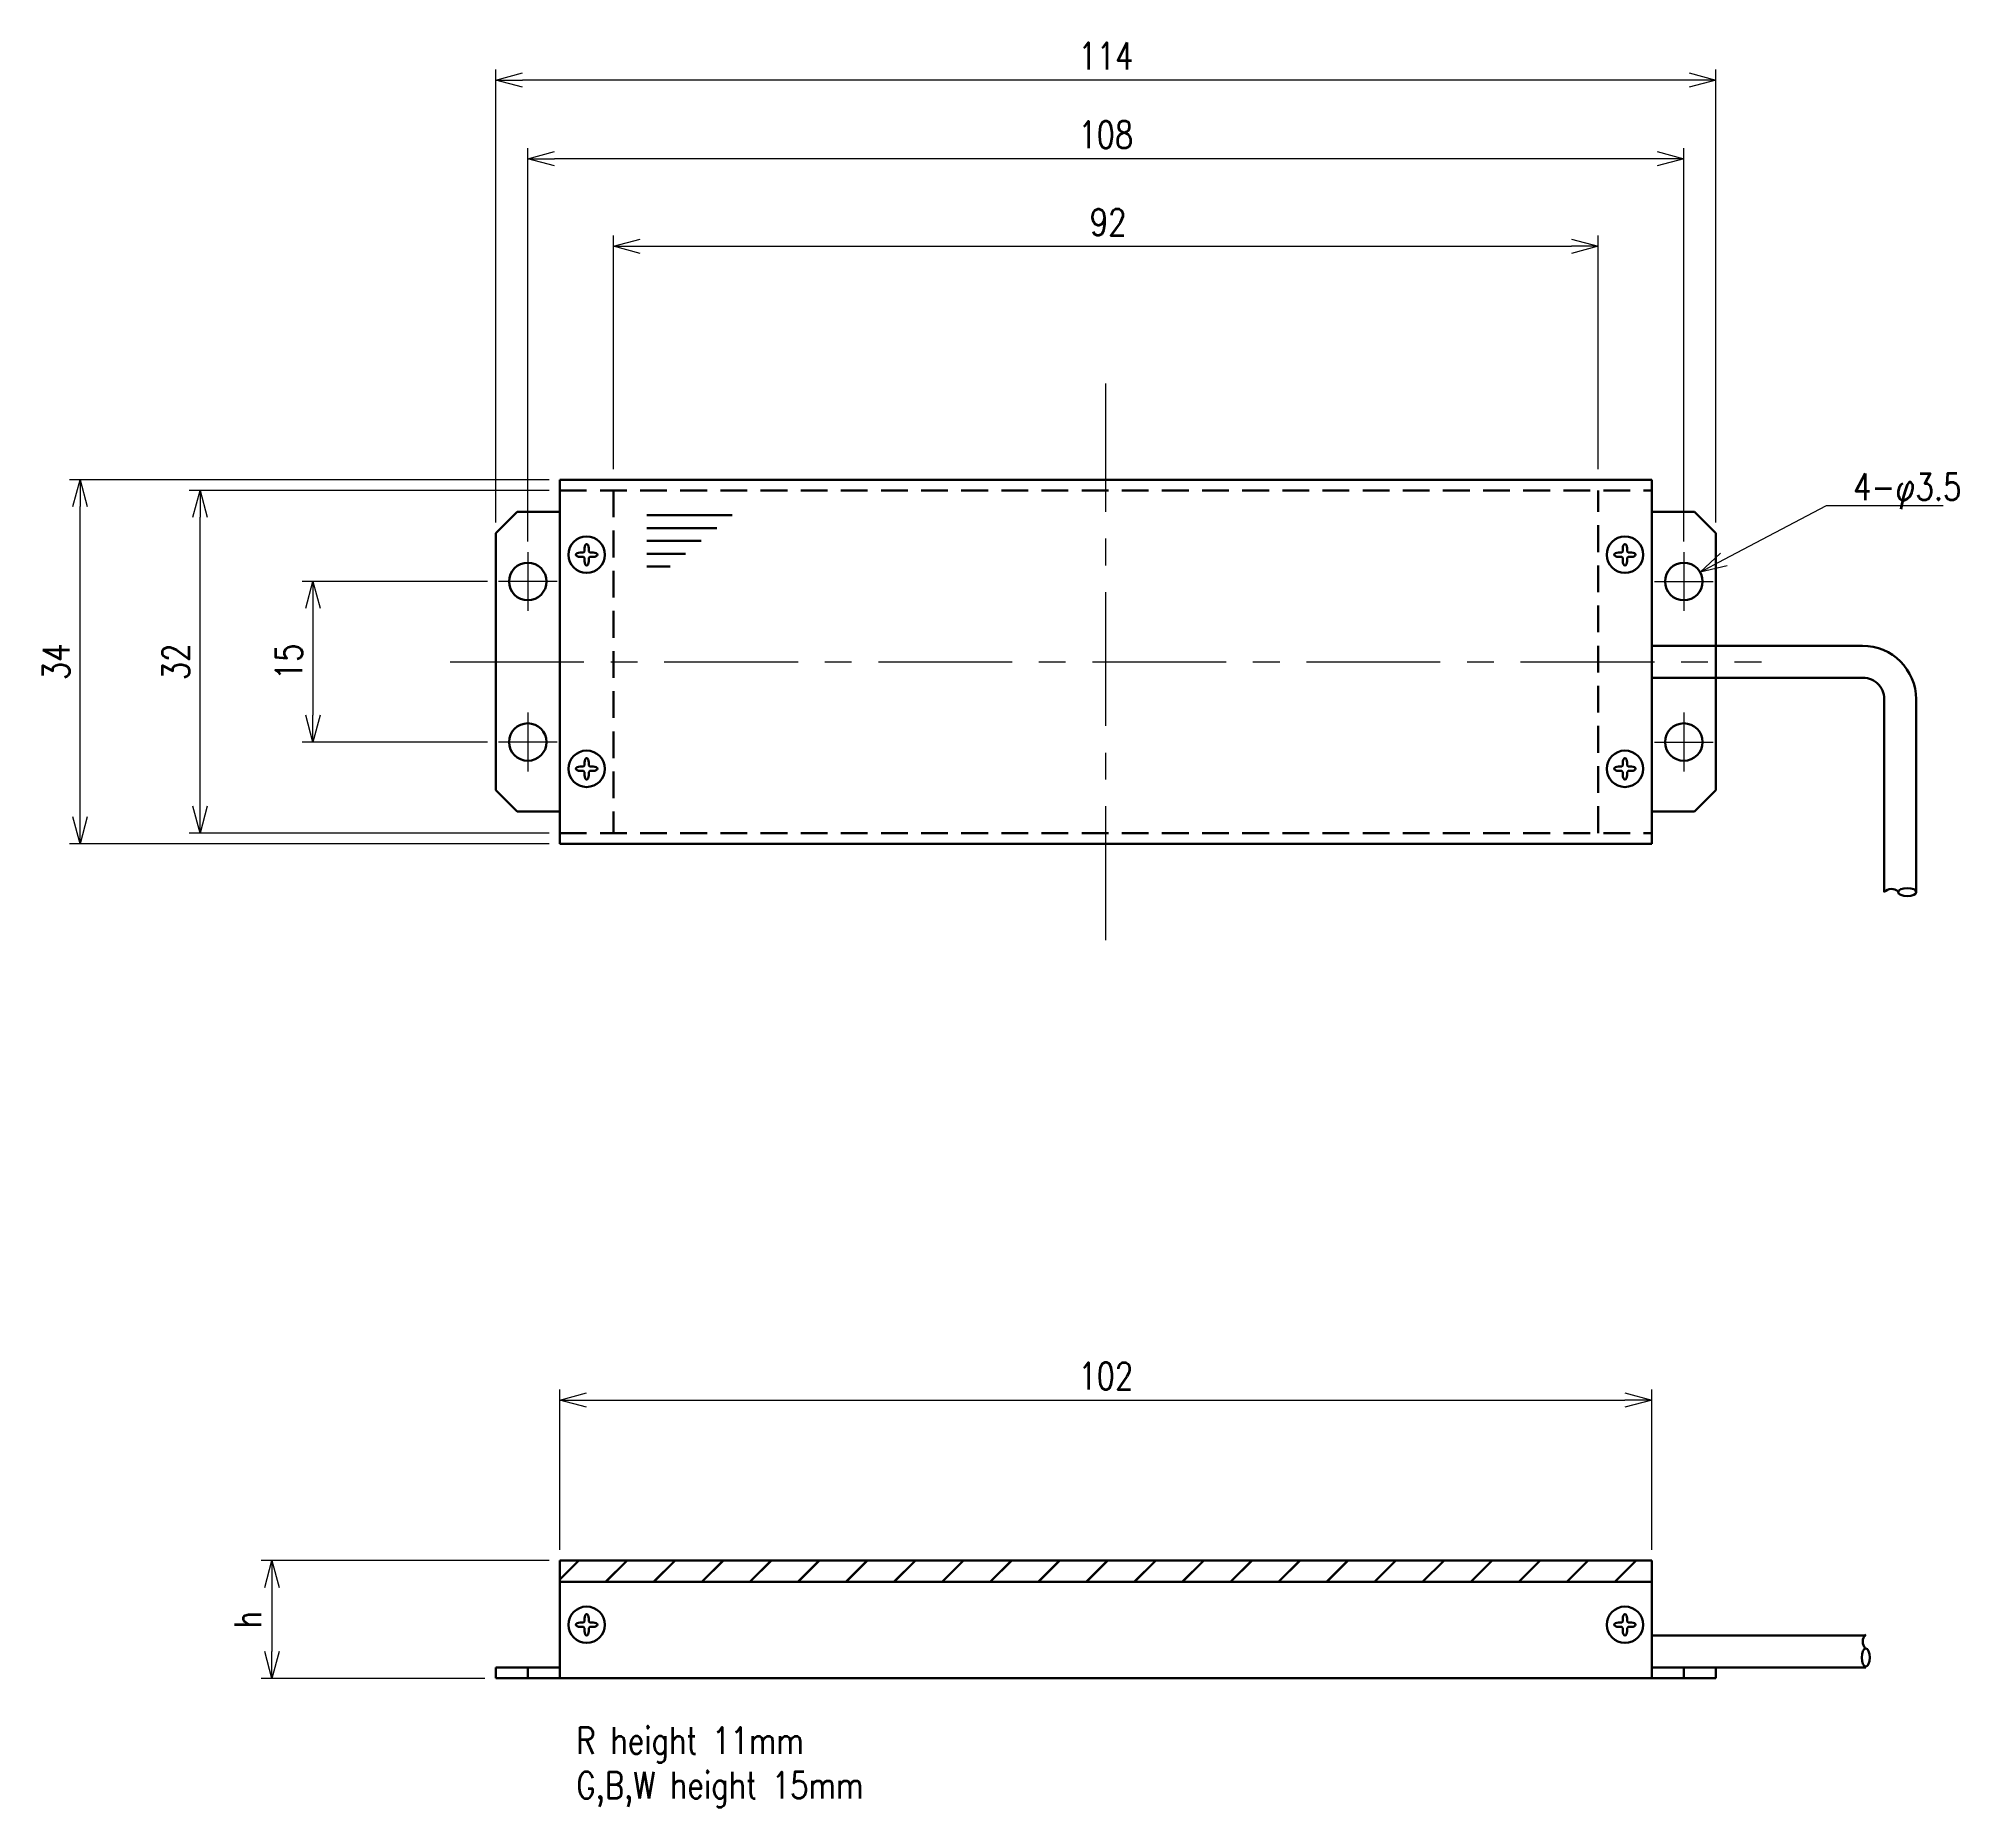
# Model space of a CAD drawing. Header units: millimetres. Extents: x 100 to 280, y 72 to 237.
import ezdxf
from ezdxf import colors
from ezdxf.entities.mleader import LeaderData, LeaderLine
from ezdxf.math import Vec2, Vec3

# ---------------------------------------------------------------- set-up
doc = ezdxf.new("R2010")
doc.units = ezdxf.units.MM
doc.linetypes.add('CENTER', pattern=[2, 1.25, -0.25, 0.25, -0.25])
doc.linetypes.add('HIDDEN', pattern=[0.375, 0.25, -0.125])
doc.layers.get('0').update_dxf_attribs({"lineweight": 30})
doc.layers.get('Defpoints').update_dxf_attribs({"lineweight": 9})
for name, color, linetype, lineweight in [('0 @ 1', 7, 'Continuous', 30), ('2KD_寸法１', 7, 'Continuous', 15), ('2KD_寸法１ @ 1', 7, 'Continuous', 15)]:
    doc.layers.add(name, color=color, linetype=linetype, lineweight=lineweight)
doc.styles.get("Standard").update_dxf_attribs({"font": 'simplex.shx', "width": 0.8, "bigfont": 'extfont.shx'})
doc.dimstyles.new('KD-STD', dxfattribs={"dimscale": 0, "dimtxt": 2.5, "dimasz": 2.5, "dimexe": 1, "dimexo": 1, "dimgap": 1, "dimtad": 1, "dimdsep": 46, "dimtxsty": 'Standard', "dimblk": 'OPEN30', "dimcen": 0, "dimadec": 0, "dimazin": 0, "dimtfac": 1, "dimtmove": 0, "dimatfit": 3, "dimldrblk": 'OPEN30', "dimfxl": 1, "dimtolj": 1, "dimtzin": 0, "dimlwd": 15, "dimlwe": 15, "dimarcsym": 0})

# ---------------------------------------------------------------- blocks, each defined once
blk = doc.blocks.new('_Open30')
at = {"lineweight": -2}
for p, q in [((-1, 0.268), (0, 0)), ((0, 0), (-1, -0.268)), ((0, 0), (-1, 0))]:
    blk.add_line(p, q, dxfattribs=at)
blk = doc.blocks.new('*D30')
at = {"layer": '2KD_寸法１', "color": 0, "lineweight": 15}
for p, q in [((148.46, 96.19), (148.46, 111.19)), ((150.96, 110.19), (247.96, 110.19)), ((250.46, 96.19), (250.46, 111.19))]:
    blk.add_line(p, q, dxfattribs=at)
at = {"layer": 'Defpoints', "color": 0}
for p in [(250.46, 110.19), (148.46, 95.19), (250.46, 95.19)]:
    blk.add_point(p, dxfattribs=at)
at = {"layer": '2KD_寸法１', "color": 0, "lineweight": 15, "xscale": 2.5, "yscale": 2.5, "zscale": 2.5, "rotation": 180}
blk.add_blockref('_Open30', (148.46, 110.19), dxfattribs=at)
at = {"layer": '2KD_寸法１', "color": 0, "lineweight": 15, "xscale": 2.5, "yscale": 2.5, "zscale": 2.5}
blk.add_blockref('_Open30', (250.46, 110.19), dxfattribs=at)
at = {"layer": '2KD_寸法１', "color": 0, "insert": (199.46, 112.44), "char_height": 2.5, "attachment_point": 5}
blk.add_mtext('\\A1;102', dxfattribs=at)
blk = doc.blocks.new('*D31')
at = {"layer": '2KD_寸法１', "color": 0, "lineweight": 15}
for p, q in [((147.46, 95.19), (120.56, 95.19)), ((121.56, 92.69), (121.56, 86.69)), ((141.46, 84.19), (120.56, 84.19))]:
    blk.add_line(p, q, dxfattribs=at)
at = {"layer": 'Defpoints', "color": 0}
for p in [(148.46, 95.19), (121.56, 84.19), (142.46, 84.19)]:
    blk.add_point(p, dxfattribs=at)
at = {"layer": '2KD_寸法１', "color": 0, "lineweight": 15, "xscale": 2.5, "yscale": 2.5, "zscale": 2.5}
for p, rotation in [((121.56, 95.19), 90), ((121.56, 84.19), 270)]:
    blk.add_blockref('_Open30', p, dxfattribs=dict(at, rotation=rotation))
at = {"layer": '2KD_寸法１', "color": 0, "insert": (119.31, 89.69), "char_height": 2.5, "attachment_point": 5, "rotation": 90}
blk.add_mtext('\\A1;h', dxfattribs=at)
blk = doc.blocks.new('*D32')
at = {"layer": '2KD_寸法１', "color": 0, "lineweight": 15}
for p, q in [((147.46, 195.16), (113.84, 195.16)), ((114.84, 165.66), (114.84, 192.66)), ((147.46, 163.16), (113.84, 163.16))]:
    blk.add_line(p, q, dxfattribs=at)
at = {"layer": 'Defpoints', "color": 0}
for p in [(114.84, 195.16), (148.46, 195.16), (148.46, 163.16)]:
    blk.add_point(p, dxfattribs=at)
at = {"layer": '2KD_寸法１', "color": 0, "lineweight": 15, "xscale": 2.5, "yscale": 2.5, "zscale": 2.5}
for p, rotation in [((114.84, 195.16), 90), ((114.84, 163.16), 270)]:
    blk.add_blockref('_Open30', p, dxfattribs=dict(at, rotation=rotation))
at = {"layer": '2KD_寸法１', "color": 0, "insert": (112.59, 179.16), "char_height": 2.5, "attachment_point": 5, "rotation": 90}
blk.add_mtext('\\A1;32', dxfattribs=at)
blk = doc.blocks.new('*D33')
at = {"layer": '2KD_寸法１', "color": 0, "lineweight": 15}
for p, q in [((147.46, 196.16), (102.64, 196.16)), ((103.64, 164.66), (103.64, 193.66)), ((147.46, 162.16), (102.64, 162.16))]:
    blk.add_line(p, q, dxfattribs=at)
at = {"layer": 'Defpoints', "color": 0}
for p in [(103.64, 196.16), (148.46, 196.16), (148.46, 162.16)]:
    blk.add_point(p, dxfattribs=at)
at = {"layer": '2KD_寸法１', "color": 0, "lineweight": 15, "xscale": 2.5, "yscale": 2.5, "zscale": 2.5}
for p, rotation in [((103.64, 196.16), 90), ((103.64, 162.16), 270)]:
    blk.add_blockref('_Open30', p, dxfattribs=dict(at, rotation=rotation))
at = {"layer": '2KD_寸法１', "color": 0, "insert": (101.39, 179.16), "char_height": 2.5, "attachment_point": 5, "rotation": 90}
blk.add_mtext('\\A1;34', dxfattribs=at)
blk = doc.blocks.new('*D34')
at = {"layer": '2KD_寸法１', "color": 0, "lineweight": 15}
for p, q in [((153.46, 197.16), (153.46, 218.98)), ((155.96, 217.98), (242.96, 217.98)), ((245.46, 197.16), (245.46, 218.98))]:
    blk.add_line(p, q, dxfattribs=at)
at = {"layer": 'Defpoints', "color": 0}
for p in [(245.46, 217.98), (153.46, 196.16), (245.46, 196.16)]:
    blk.add_point(p, dxfattribs=at)
at = {"layer": '2KD_寸法１', "color": 0, "lineweight": 15, "xscale": 2.5, "yscale": 2.5, "zscale": 2.5, "rotation": 180}
blk.add_blockref('_Open30', (153.46, 217.98), dxfattribs=at)
at = {"layer": '2KD_寸法１', "color": 0, "lineweight": 15, "xscale": 2.5, "yscale": 2.5, "zscale": 2.5}
blk.add_blockref('_Open30', (245.46, 217.98), dxfattribs=at)
at = {"layer": '2KD_寸法１', "color": 0, "insert": (199.68, 220.23), "char_height": 2.5, "attachment_point": 5}
blk.add_mtext('\\A1;92', dxfattribs=at)
blk = doc.blocks.new('*D35')
at = {"layer": '2KD_寸法１', "color": 0, "lineweight": 15}
for p, q in [((142.46, 192.16), (142.46, 234.5)), ((256.46, 192.16), (256.46, 234.5)), ((253.96, 233.5), (144.96, 233.5))]:
    blk.add_line(p, q, dxfattribs=at)
at = {"layer": 'Defpoints', "color": 0}
for p in [(142.46, 233.5), (142.46, 191.16), (256.46, 191.16)]:
    blk.add_point(p, dxfattribs=at)
at = {"layer": '2KD_寸法１', "color": 0, "lineweight": 15, "xscale": 2.5, "yscale": 2.5, "zscale": 2.5, "rotation": 180}
blk.add_blockref('_Open30', (142.46, 233.5), dxfattribs=at)
at = {"layer": '2KD_寸法１', "color": 0, "lineweight": 15, "xscale": 2.5, "yscale": 2.5, "zscale": 2.5}
blk.add_blockref('_Open30', (256.46, 233.5), dxfattribs=at)
at = {"layer": '2KD_寸法１', "color": 0, "insert": (199.46, 235.75), "char_height": 2.5, "attachment_point": 5}
blk.add_mtext('\\A1;114', dxfattribs=at)
blk = doc.blocks.new('*D36')
at = {"layer": '2KD_寸法１', "color": 0, "lineweight": 15}
for p, q in [((145.46, 190.41), (145.46, 227.15)), ((253.46, 190.41), (253.46, 227.15)), ((250.96, 226.15), (147.96, 226.15))]:
    blk.add_line(p, q, dxfattribs=at)
at = {"layer": 'Defpoints', "color": 0}
for p in [(145.46, 226.15), (145.46, 189.41), (253.46, 189.41)]:
    blk.add_point(p, dxfattribs=at)
at = {"layer": '2KD_寸法１', "color": 0, "lineweight": 15, "xscale": 2.5, "yscale": 2.5, "zscale": 2.5, "rotation": 180}
blk.add_blockref('_Open30', (145.46, 226.15), dxfattribs=at)
at = {"layer": '2KD_寸法１', "color": 0, "lineweight": 15, "xscale": 2.5, "yscale": 2.5, "zscale": 2.5}
blk.add_blockref('_Open30', (253.46, 226.15), dxfattribs=at)
at = {"layer": '2KD_寸法１', "color": 0, "insert": (199.46, 228.4), "char_height": 2.5, "attachment_point": 5}
blk.add_mtext('\\A1;108', dxfattribs=at)
blk = doc.blocks.new('*D37')
at = {"layer": '2KD_寸法１', "color": 0, "lineweight": 15}
for p, q in [((141.71, 186.66), (124.39, 186.66)), ((125.39, 184.16), (125.39, 174.16)), ((141.71, 171.66), (124.39, 171.66))]:
    blk.add_line(p, q, dxfattribs=at)
at = {"layer": 'Defpoints', "color": 0}
for p in [(142.71, 186.66), (125.39, 171.66), (142.71, 171.66)]:
    blk.add_point(p, dxfattribs=at)
at = {"layer": '2KD_寸法１', "color": 0, "lineweight": 15, "xscale": 2.5, "yscale": 2.5, "zscale": 2.5}
for p, rotation in [((125.39, 186.66), 90), ((125.39, 171.66), 270)]:
    blk.add_blockref('_Open30', p, dxfattribs=dict(at, rotation=rotation))
at = {"layer": '2KD_寸法１', "color": 0, "insert": (123.14, 179.16), "char_height": 2.5, "attachment_point": 5, "rotation": 90}
blk.add_mtext('\\A1;15', dxfattribs=at)
blk = doc.blocks.new('A$C20A25F0D')
for p, q in [((-51, 11), (51, 11)), ((-51, 9), (-51, 11)), ((-51, 9.22), (-49.22, 11)), ((-46.73, 9), (-44.73, 11)), ((-46.71, 9), (-44.71, 11)), ((-42.24, 9), (-40.24, 11)), ((-42.22, 9), (-40.22, 11)), ((-37.75, 9), (-35.75, 11)), ((-37.73, 9), (-35.73, 11)), ((-33.26, 9), (-31.26, 11)), ((-33.24, 9), (-31.24, 11)), ((-28.77, 9), (-26.77, 11)), ((-28.75, 9), (-26.75, 11)), ((-24.28, 9), (-22.28, 11)), ((-24.26, 9), (-22.26, 11)), ((-19.79, 9), (-17.79, 11)), ((-19.77, 9), (-17.77, 11)), ((-15.3, 9), (-13.3, 11)), ((-15.28, 9), (-13.28, 11)), ((-10.81, 9), (-8.81, 11)), ((-10.79, 9), (-8.79, 11)), ((-6.32, 9), (-4.32, 11)), ((-6.3, 9), (-4.3, 11)), ((-1.83, 9), (0.17, 11)), ((-1.81, 9), (0.19, 11)), ((0, 10.83), (0.17, 11)), ((2.66, 9), (4.66, 11)), ((2.68, 9), (4.68, 11)), ((7.15, 9), (9.15, 11)), ((7.17, 9), (9.17, 11)), ((11.64, 9), (13.64, 11)), ((11.66, 9), (13.66, 11)), ((16.13, 9), (18.13, 11)), ((16.15, 9), (18.15, 11)), ((20.62, 9), (22.62, 11)), ((20.64, 9), (22.64, 11)), ((25.11, 9), (27.11, 11)), ((29.6, 9), (31.6, 11)), ((34.09, 9), (36.09, 11)), ((38.58, 9), (40.58, 11)), ((43.07, 9), (45.07, 11)), ((47.56, 9), (49.56, 11)), ((51, 11), (51, 9)), ((-51, 0), (-51, 9)), ((-51, 1), (-51, 9)), ((-51, 9), (51, 9)), ((9, 9), (51, 9)), ((51, 9), (51, 0)), ((51, 9), (51, 1)), ((-48.7, 5.3), (-48.7, 5.6)), ((-48.3, 5.3), (-48.3, 5.6)), ((48.3, 5.3), (48.3, 5.6)), ((48.7, 5.3), (48.7, 5.6)), ((-48.8, 5.2), (-49.1, 5.2)), ((-48.8, 4.8), (-49.1, 4.8)), ((-48.8, 5.2), (-48.7, 5.3)), ((-48.7, 4.7), (-48.8, 4.8)), ((-48.7, 4.7), (-48.7, 4.4)), ((-48.3, 5.3), (-48.2, 5.2)), ((-48.2, 4.8), (-48.3, 4.7)), ((-48.3, 4.7), (-48.3, 4.4)), ((-48.2, 5.2), (-47.9, 5.2)), ((-48.2, 4.8), (-47.9, 4.8)), ((48.2, 5.2), (47.9, 5.2)), ((48.2, 4.8), (47.9, 4.8)), ((48.2, 5.2), (48.3, 5.3)), ((48.3, 4.7), (48.2, 4.8)), ((48.3, 4.7), (48.3, 4.4)), ((48.7, 5.3), (48.8, 5.2)), ((48.8, 4.8), (48.7, 4.7)), ((48.7, 4.7), (48.7, 4.4)), ((48.8, 5.2), (49.1, 5.2)), ((48.8, 4.8), (49.1, 4.8)), ((51, 4), (71, 4)), ((-51, 1), (-57, 1)), ((-57, 1), (-57, 0)), ((-51, 0), (-57, 0)), ((-54, 0), (-54, 1)), ((-51, 0), (-51, 1)), ((51, 0), (-51, 0)), ((51, 1), (71, 1)), ((57, 0), (51, 0)), ((54, 0), (54, 1)), ((57, 0), (57, 1))]:
    blk.add_line(p, q)
for centre in [(-48.5, 5), (48.5, 5)]:
    blk.add_circle(centre, 1.7)
blk.add_arc((71.65, 3.42), 0.936, 133.6168, 223.318)
for centre, major_axis, ratio, start_param, end_param in [((-48.5, 5.6), (0, 0.4), 0.5, -1.570795, 1.570795), ((48.5, 5.6), (0, 0.4), 0.5, -1.570795, 1.570795), ((-49.1, 5), (-0.4, 0), 0.5, -1.570795, 1.570795), ((-48.5, 4.4), (0, -0.4), 0.5, -1.570795, 1.570795), ((-47.9, 5), (0.4, 0), 0.5, -1.570795, 1.570795), ((47.9, 5), (-0.4, 0), 0.5, -1.570795, 1.570795), ((48.5, 4.4), (0, -0.4), 0.5, -1.570795, 1.570795), ((49.1, 5), (0.4, 0), 0.5, -1.570795, 1.570795), ((71, 1.94), (0, -0.842), 0.448876, -3.141592653589792, 3.141592653589792)]:
    blk.add_ellipse(centre, major_axis=major_axis, ratio=ratio, start_param=start_param, end_param=end_param)
blk = doc.blocks.new('A$C50C030A1')
for p, q in [((-0.3, 0.2), (-0.6, 0.2)), ((-0.3, 0.2), (-0.2, 0.3)), ((-0.2, 0.3), (-0.2, 0.6)), ((0.2, 0.3), (0.2, 0.6)), ((0.2, 0.3), (0.3, 0.2)), ((0.3, 0.2), (0.6, 0.2)), ((-0.3, -0.2), (-0.6, -0.2)), ((-0.2, -0.3), (-0.3, -0.2)), ((-0.2, -0.3), (-0.2, -0.6)), ((0.3, -0.2), (0.2, -0.3)), ((0.2, -0.3), (0.2, -0.6)), ((0.3, -0.2), (0.6, -0.2))]:
    blk.add_line(p, q)
blk.add_circle((0, 0), 1.7)
for centre, major_axis in [((-0.6, 0), (-0.4, 0)), ((0, 0.6), (0, 0.4)), ((0.6, 0), (0.4, 0)), ((0, -0.6), (0, -0.4))]:
    blk.add_ellipse(centre, major_axis=major_axis, ratio=0.5, start_param=-1.570795, end_param=1.570795)
blk = doc.blocks.new('A$C69E816FE')
for p, q in [((0, 12), (20, 12)), ((0, 9), (16.36, 9)), ((0, 6), (12.72, 6)), ((0, 3), (9.09, 3)), ((0, 0), (5.45, 0))]:
    blk.add_line(p, q)
blk = doc.blocks.new('A$C321A2C6B')
for p, q in [((0, 34), (0, 0)), ((102, 34), (0, 34)), ((0, 1), (0, 33)), ((102, 0), (102, 34)), ((102, 33), (102, 1)), ((-4, 31), (-6, 29)), ((0, 31), (-4, 31)), ((102, 31), (106, 31)), ((106, 31), (108, 29)), ((-6, 29), (-6, 5)), ((108, 29), (108, 5)), ((102, 18.5), (121.69, 18.5)), ((102, 15.5), (121.92, 15.5)), ((123.72, 13.51), (123.72, -4.52)), ((126.72, 13.49), (126.72, -4.52)), ((102, 0), (102, 6)), ((-4, 3), (-6, 5)), ((106, 3), (108, 5)), ((-4, 3), (0, 3)), ((106, 3), (102, 3)), ((0, 0), (102, 0))]:
    blk.add_line(p, q)
at = {"linetype": 'HIDDEN', "ltscale": 10}
for p, q in [((0, 33), (102, 33)), ((5, 33), (5, 1)), ((97, 1), (97, 33)), ((0, 1), (102, 1))]:
    blk.add_line(p, q, dxfattribs=at)
for centre in [(-3, 24.5), (105, 24.5), (-3, 9.5), (105, 9.5)]:
    blk.add_circle(centre, 1.75)
for centre, radius, start, end in [((121.67, 13.45), 5.05, 0.5081, 89.7622), ((121.72, 13.51), 2, 0, 95.6457), ((124.4, -5.16), 0.936, 46.682, 136.3832)]:
    blk.add_arc(centre, radius, start, end)
at = {"extrusion": (0, 0, -1)}
blk.add_ellipse((125.88, -4.52), major_axis=(-0.842, 0), ratio=0.448876, start_param=4.712389, end_param=10.995574, dxfattribs=at)
at = {"xscale": 0.3999999999999772, "yscale": 0.3999999999999772, "zscale": 0.4}
blk.add_blockref('A$C69E816FE', (8.11, 25.89), dxfattribs=at)
for p in [(2.5, 27), (99.5, 27), (2.5, 7), (99.5, 7)]:
    blk.add_blockref('A$C50C030A1', p)

msp = doc.modelspace()

# ---------------------------------------------------------------- linework, layer by layer
at = {"layer": '2KD_寸法１', "linetype": 'CENTER', "ltscale": 10}
for p, q in [((199.46, 153.162), (199.46, 205.162)), ((138.21, 179.162), (260.71, 179.162))]:
    msp.add_line(p, q, dxfattribs=at)
at = {"layer": '2KD_寸法１'}
for p, q in [((145.46, 189.412), (145.46, 183.912)), ((253.46, 189.412), (253.46, 183.912)), ((148.21, 186.662), (142.71, 186.662)), ((250.71, 186.662), (256.21, 186.662)), ((145.46, 174.412), (145.46, 168.912)), ((253.46, 174.412), (253.46, 168.912)), ((148.21, 171.662), (142.71, 171.662)), ((250.71, 171.662), (256.21, 171.662))]:
    msp.add_line(p, q, dxfattribs=at)

# ---------------------------------------------------------------- block references
for name, p in [('A$C321A2C6B', (148.46, 162.162)), ('A$C20A25F0D', (199.46, 84.194))]:
    msp.add_blockref(name, p)

# ---------------------------------------------------------------- texts
at = {"layer": '0 @ 1', "insert": (149.994, 79.628), "char_height": 2.5, "width": 63.01691, "attachment_point": 1}
msp.add_mtext('R height 11mm\\PG,B,W height 15mm', dxfattribs=at)

# ---------------------------------------------------------------- dimensions: what is measured, and where the dimension line sits
at = {"layer": '2KD_寸法１ @ 1'}
for base, p1, p2, picture, middle in [((142.46, 233.496), (256.46, 191.162), (142.46, 191.162), '*D35', (199.46, 235.746)), ((145.46, 226.154), (253.46, 189.412), (145.46, 189.412), '*D36', (199.46, 228.404)), ((250.46, 110.194), (148.46, 95.194), (250.46, 95.194), '*D30', (199.46, 112.444))]:
    dim = msp.add_linear_dim(base=base, p1=p1, p2=p2, dimstyle='KD-STD', override={"dimscale": 1, "dimtix": 0, "dimtofl": 1, "dimtmove": 0, "dimatfit": 3}, dxfattribs=at)
    dim.commit()
    dim.dimension.update_dxf_attribs({"geometry": picture, "text_midpoint": middle})
dim = msp.add_linear_dim(base=(245.46, 217.979), p1=(153.46, 196.162), p2=(245.46, 196.162), dimstyle='KD-STD', override={"dimscale": 1, "dimtix": 0, "dimtofl": 1, "dimtmove": 0, "dimatfit": 3}, dxfattribs=at)
dim.commit()
dim.dimension.update_dxf_attribs({"geometry": '*D34', "text_midpoint": (199.68, 217.979), "dimtype": 128})
dim = msp.add_linear_dim(base=(103.642, 196.162), p1=(148.46, 162.162), p2=(148.46, 196.162), angle=90, dimstyle='KD-STD', override={"dimscale": 1, "dimtix": 0, "dimtofl": 1, "dimtmove": 0, "dimatfit": 3}, dxfattribs=at)
dim.commit()
dim.dimension.update_dxf_attribs({"geometry": '*D33', "text_midpoint": (101.392, 179.162)})
for base, p1, p2, picture, middle in [((114.841, 195.162), (148.46, 163.162), (148.46, 195.162), '*D32', (114.841, 179.162)), ((125.392, 171.662), (142.71, 186.662), (142.71, 171.662), '*D37', (125.392, 179.162))]:
    dim = msp.add_linear_dim(base=base, p1=p1, p2=p2, angle=90, dimstyle='KD-STD', override={"dimscale": 1, "dimtix": 0, "dimtofl": 1, "dimtmove": 0, "dimatfit": 3}, dxfattribs=at)
    dim.commit()
    dim.dimension.update_dxf_attribs({"geometry": picture, "text_midpoint": middle, "dimtype": 128})
dim = msp.add_linear_dim(base=(121.557, 84.194), p1=(148.46, 95.194), p2=(142.46, 84.194), angle=90, text='h', dimstyle='KD-STD', override={"dimscale": 1, "dimtix": 0, "dimtofl": 1, "dimtmove": 0, "dimatfit": 3}, dxfattribs=at)
dim.commit()
dim.dimension.update_dxf_attribs({"geometry": '*D31', "text_midpoint": (121.557, 89.694), "dimtype": 128})

# ---------------------------------------------------------------- leaders
ml = msp.add_multileader_mtext('Standard', dxfattribs=at)
ml.set_content('4-φ3.5', color=256)
ml.set_leader_properties(lineweight=15)
ml.set_arrow_properties(name='OPEN30')
ml.build(insert=Vec2(0, 0))
ml.multileader.update_dxf_attribs({"text_left_attachment_type": 6, "text_right_attachment_type": 6, "dogleg_length": 1.5, "arrow_head_size": 2.5})
ctx = ml.context
ctx.base_point, ctx.char_height, ctx.arrow_head_size, ctx.landing_gap_size, ctx.plane_origin = Vec3(268.279, 193.763), 2.5, 2.5, 1, Vec3(255.045, 207.752)
ctx.left_attachment, ctx.right_attachment = 6, 6
notes = []
notes.append((ctx, [(0, (1, 1, 0), (266.779, 193.763), (1, 0), 1.5, [(0, [(254.975, 187.537)], 0, [])])]))
ctx.mtext.insert, ctx.mtext.flow_direction = Vec3(269.279, 196.763), 5
for ctx, leaders in notes:
    for number, flags, end, landing, length, lines in leaders:
        leader = LeaderData()
        leader.index, (leader.has_last_leader_line, leader.has_dogleg_vector, leader.attachment_direction) = number, flags
        leader.last_leader_point, leader.dogleg_vector, leader.dogleg_length = Vec3(end), Vec3(landing), length
        for number, points, colour, breaks in lines:
            line = LeaderLine()
            line.index, line.vertices, line.color, line.breaks = number, Vec3.list(points), colors.encode_raw_color(colour), breaks
            leader.lines.append(line)
        ctx.leaders.append(leader)

doc.saveas('drawing.dxf')
